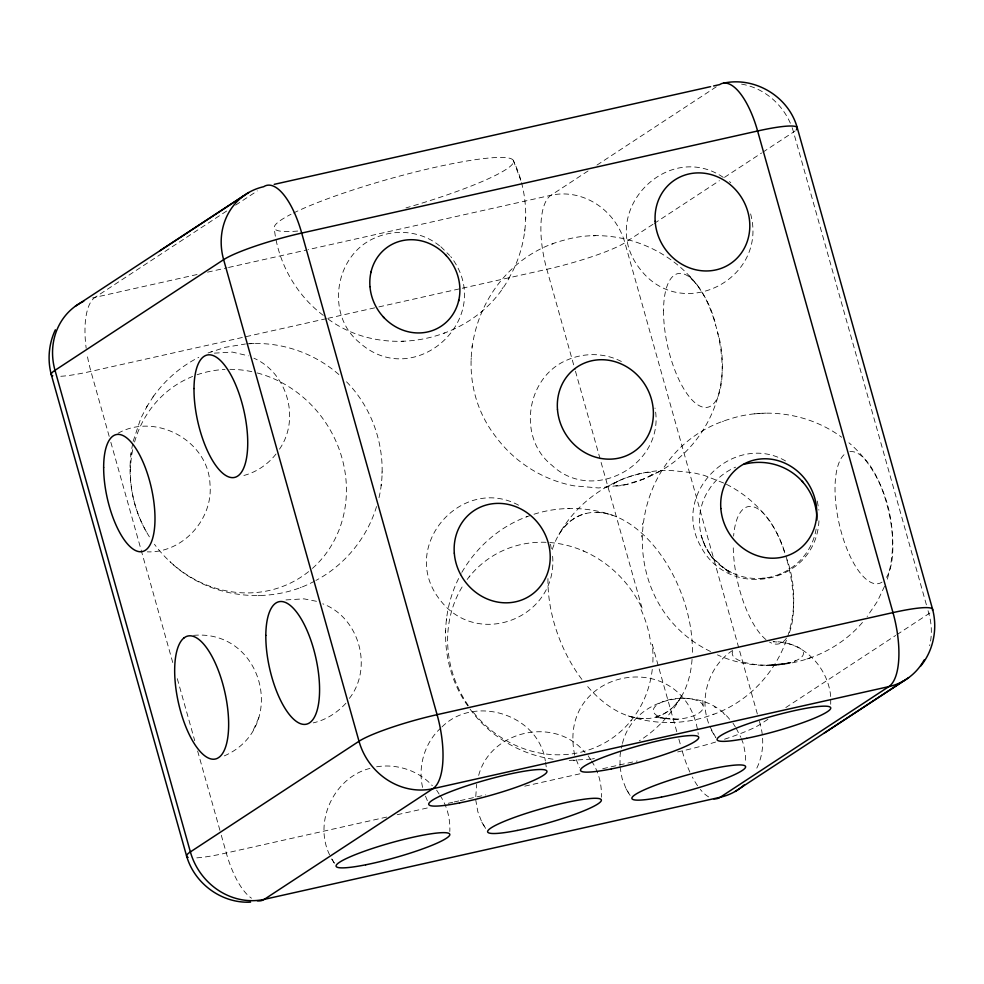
<?xml version="1.0" encoding="UTF-8"?>
<svg xmlns="http://www.w3.org/2000/svg" width="984" height="984" viewBox="0 0 984 984"><rect width="100%" height="100%" fill="white"/><g stroke="black" fill="none" stroke-linecap="round" stroke-linejoin="round"><path stroke-width="0.74" stroke-dasharray="4.92 3.69" d="M619.994 765.294L620.104 754.999L622.159 744.888M475.764 796.573L476.65 784.383M552.614 556.243C557.854 617.768 477.72 649.415 440.143 600.068C397.511 546.551 462.492 473.501 519.577 505.751M818.946 520.831C815.896 584.459 728.271 601.753 700.054 545.136C670.596 490.29 737.471 429.11 788.602 462.849M146.333 531.717C131.155 505.075 126.382 472.886 132.877 442.935M379 497.695C388.828 455.653 375.273 409.233 344.056 379.369M467.855 705.971C440.598 667.976 438.311 614.373 461.152 573.746M626.291 484.546L598.579 487.966L574.041 485.838C543.414 480.155 515.407 462.738 496.637 437.855L495.665 436.564C442.234 367.647 480.782 261.683 563.586 240.305C626.033 221.695 701.26 260.342 715.749 325.397M508.507 278.829C529.49 243.602 531.397 198.042 513.574 161.093M710.571 651.519C610.793 603.401 623.364 451.262 728.996 419.27C766.548 406.81 809.844 413.723 841.664 437.228M130.036 467.302L130.159 465.666M130.934 455.051L131.044 453.464M381.091 485.653L381.214 484.079M381.976 473.464L382.099 471.816M445.518 632.318L445.641 630.683M446.416 620.055L446.527 618.481M471.115 359.578L471.238 357.942M472 347.327L472.123 345.753M524.743 231.302L524.853 229.727M525.628 219.1L525.751 217.464M641.63 536.981L641.74 535.345M642.515 524.73L642.626 523.144M224.303 755.884C288.718 727.742 263.306 628.801 193.294 635.393M887.31 579.145C901.27 532.024 887.076 474.928 848.946 442.788M133.135 441.422L140.823 418.262L147.28 405.937M376.552 506.526C367.118 537.842 344.806 565.087 315.925 580.437M478.667 775.392C490.635 730.042 555.529 716.057 584.963 752.502M622.454 743.449C633.782 696.303 702.01 681.937 731.014 721.075M884.554 586.267L877.359 601.433L867.138 616.55M253.368 729.968L258.915 717.422M680.338 698.197L681.272 696.709L676.303 703.658L670.547 709.366M152.95 397.081C164.697 380.414 180.527 366.478 198.793 357.34M146.358 407.376L153.775 395.789M328.127 319.062C385.888 361.436 476.035 340.968 509.429 277.402M502.012 288.976L502.836 287.697M461.84 572.38C476.945 546.132 501.582 524.964 530.487 515.456M681.272 696.709C671.1 714.495 656.66 729.796 639.379 740.804M276 454.042C267.992 464.313 256.553 472.136 243.897 475.469M279.493 449.147C300.44 419.024 287.5 372.961 253.897 358.201M349.394 698.369C373.354 667.681 359.246 617.497 322.777 603.807M469.122 576.944L469.848 576.034M631.445 720.153L630.756 721.001M862.464 622.442C827.753 663.081 766.142 677.09 717.434 654.864M345.901 703.265C337.168 712.748 325.864 720.054 313.219 722.871M440.918 727.914C424.682 742.526 417.622 766.499 422.665 787.68M442.013 726.893C474.669 694.274 538.666 714.569 545.321 760.964M732.637 650.449C708.911 665.774 698.468 698.714 709.218 724.851M226.664 211.007L95.079 297.353A63.074 57.81 56.7 0 0 90.024 298.742M235.607 205.139L257.316 190.896M588.026 170.97L550.978 195.275L308.029 249.665M596.968 165.091L718.332 85.46M652.982 224.278L624.889 242.716A63.074 8.229 -15.7 0 1 546.821 269.308L461.336 288.447M654.262 223.429L719.415 180.687M724.531 177.329L761.579 153.024M762.858 152.176L793.51 132.065A63.074 8.229 -15.7 0 0 795.183 130.872M767.926 719.292L760.251 724.322A63.074 8.229 -15.7 0 1 724.003 739.39M785.81 707.558L895.674 635.467M896.953 634.619L928.884 613.672A63.074 8.229 -15.7 0 0 930.556 612.478M667.927 711.37L662.343 714.667L654.348 717.533M723.658 483.021L704.236 475.395L693.413 472.775L670.264 470.413C625.197 469.442 581.027 495.05 559.047 534.312C564.988 524.324 574.508 516.169 585.972 513.488M648.911 476.563C703.646 453.661 735.269 388.483 717.373 331.583M118.043 433.267C155.275 412.21 208.288 440.414 209.986 484.079C213.43 519.158 182.643 553.229 147.305 551.852M314.634 581.113C268.78 606.082 207.649 598.063 169.974 561.667M605.923 487.178L620.892 479.835M659.993 471.115L645.024 478.458L626.427 484.522M780.57 573.807L779.193 574.373M795.453 660.817L794.248 661.285M208.03 352.973L225.41 347.291L245.447 343.994M643.647 718.664L634.557 717.607L627.484 715.651C653.302 724.507 682.035 724.95 707.951 716.241C774.014 695.897 810.902 620.941 785.81 556.231M806.831 659.022L812.821 656.906M210.908 351.903L211.929 351.534M551.975 244.18L552.996 243.823M443.858 333.232L444.879 332.875M722.49 421.57L723.511 421.213M300.218 587.583L301.227 587.227M526.391 516.908L527.412 516.551M712.92 714.47L713.929 714.113M533.98 514.238C559.49 506.12 587.546 506.686 612.835 515.37M369.959 768.406C334.007 777.385 313.133 821.886 329.812 855.28M625.812 484.657L626.919 484.399M197.058 274.524L95.079 297.353A63.074 23.825 77.4 0 0 86.174 348.25M207.55 272.162L227.046 267.808M228.546 267.464L306.528 250.01M326.368 318.668L90.922 371.386A63.074 8.229 -15.7 0 1 59.716 376.331M327.869 318.324L377.352 307.254M378.852 306.91L459.836 288.779M386.749 817.064L226.295 852.993A63.074 8.229 -15.7 0 1 195.09 857.937M397.253 814.703L428.741 807.655M448.237 803.288L452.738 802.28M454.239 801.948L458.741 800.939M460.241 800.607L485.739 794.9M524.73 786.167L580.216 773.744M602.712 768.713L637.201 760.989M677.693 751.924L682.195 750.915A63.074 8.229 -15.7 0 0 715.602 742.047M214.364 353.145L232.335 352.075L248.374 355.839M286 599.92L303.982 598.85L317.254 601.445M592.343 758.922L594.385 758.516M786.278 663.474L790.275 662.736L779.303 664.667L766.696 665.27L776.77 664.827M591.359 759.107L567.645 760.521M781.665 664.261L790.509 662.749L767.987 665.369M376.614 766.807C396.786 763.473 418.594 770.521 432.357 785.749M765.171 578.002L760.976 578.408M246.799 343.908C280.268 341.054 314.597 352.887 339.603 375.199M249.85 343.711L254.13 343.441M754.31 413.846L765.712 413.12M769.586 665.369L780.989 664.63M593.315 235.828L595.209 235.717M401.656 341.337L403.551 341.214M567.719 508.568L569.613 508.445M258.005 595.689L259.899 595.566M670.707 722.576L672.601 722.453M573.487 760.694L575.382 760.583M672.65 719.181L679.723 719.513L656.426 717.447L665.578 718.505M596.673 512.356L602.282 512.812M553.069 759.205C519.441 754.482 487.978 735.245 468.741 707.213M605.763 513.414L609.293 514.275M621.371 361.497C604.852 352.862 584.681 352.469 567.645 359.812C526.489 376.294 516.711 437.474 551.852 465.235C593.537 504.657 665.897 463.931 654.987 408.053M582.897 550.72L584.016 551.212M731.407 572.491L728.062 570.695M726.438 484.3C754.359 498.384 776.819 523.39 785.084 553.82A70.331 26.568 77.4 0 0 754.298 507.104A70.331 26.568 77.4 0 0 733.609 536.096M723.24 177.354C666.746 139.039 596.009 213.725 640.092 269.099C681.629 323.638 768.947 278.792 750.423 213.208M439.577 245.84C421.988 231.388 396.49 228.546 375.79 237.575C334.634 254.056 324.868 315.237 359.996 342.998C415.445 392.149 497.338 316.75 450.697 256.529M729.439 181.634L730.792 182.643M440.82 246.701L449.639 255.434M723.634 713.572L725.011 714.593M714.31 706.733L715.491 707.619M323.269 315.36C295.741 294.634 277.734 262.162 274.216 227.894M719.07 564.287L729.23 572.504L711.776 557.055L707.029 549.625M715.097 560.474L711.776 557.055L705.466 546.833L701.1 535.444L703.548 542.405M692.367 279.567L688.283 274.954L697.226 285.053M588.161 755.81L590.646 759.685M591.482 760.976C598.69 771.481 601.937 784.519 601.347 797.188M436.625 790.164L439.11 794.039M439.946 795.33C447.142 805.834 450.401 818.872 449.799 831.541M733.019 723.228L735.368 726.967M736.143 728.221L740.854 737.324M709.722 726.167L715.614 737.25M619.981 766.77L622.072 778.344L626.107 788.873L630.486 796.007M475.69 799.635L477.83 811.714L481.853 822.243L486.231 829.377M331.78 858.983L334.695 863.731M711.235 730.116L715.921 737.766M626.107 788.873L630.006 795.244M481.853 822.243L485.764 828.614M331.879 859.143L334.228 862.968M576.12 759.439L579.514 767.581M425.469 796.13L427.733 801.554M741.382 738.689L743.51 744.175L745.564 755.269L745.589 763.818M513.291 160.331L520.77 180.306M926.399 604.803L793.51 132.065A63.074 57.81 56.7 0 0 792.095 127.6M928.06 610.707L928.884 613.672A63.074 57.81 56.7 0 1 929.646 645.738M757.348 713.978L624.889 242.716A63.074 57.81 56.7 0 0 550.978 195.275A63.074 23.825 77.4 0 0 546.821 269.308L575.05 369.775M759.427 721.37L760.251 724.322A63.074 57.81 56.7 0 1 755.528 770.62M575.468 371.251L642.331 609.108A108.953 99.864 56.7 0 0 467.154 579.478M676.783 731.69L652.281 644.495A108.953 99.864 56.7 0 1 652.749 664.089M678.862 739.082L680.94 746.475M109.187 436.379L90.922 371.386A63.074 23.825 77.4 0 1 87.072 354.289M110.848 442.296L173.553 665.369M177.292 678.665L194.734 740.706M197.636 751.05L220.896 833.78M221.302 835.256L226.295 852.993A63.074 23.825 77.4 0 0 251.486 898.207M830.693 696.512C828.196 667.607 803.141 640.621 773.092 641.728A35.608 11.82 -0.1 0 1 802.846 655.516A35.608 11.82 -0.1 0 1 760.042 664.938A35.608 11.82 -0.1 0 1 733.4 650.436M817.286 501.077L818.885 510.13M550.474 544.177L551.274 548.703M574.717 755.208C556.009 666.685 686.623 644.643 698.259 734.384M545.554 762.44L546.243 766.88M702.81 700.387L703.216 707.828M830.693 699.353L830.717 705.061M741.592 84.12A63.074 57.81 56.7 0 1 790.361 123.234M652.269 669.391A108.953 99.864 56.7 0 1 579.834 752.44A108.953 99.864 56.7 0 1 471.853 710.411M468.322 705.565A108.953 99.864 56.7 0 1 463.501 584.754M641.027 609.662A108.855 98.412 58.9 0 1 650.904 644.545M708.615 796.905A63.074 23.825 77.4 0 1 700.325 789.426M697.57 785.761A63.074 23.825 77.4 0 1 692.318 777.016M689.895 772.096A63.074 23.825 77.4 0 1 682.195 750.915M293.478 213.036A124.267 16.224 -15.7 0 1 496.084 157.526A124.267 16.224 -15.7 0 1 405.925 207.931M297.697 231.055A124.267 16.224 -15.7 0 1 291.055 214.254M308.607 571.63A114.587 105.03 56.7 0 1 154.439 544.25M149.396 536.846A114.587 105.03 56.7 0 1 132.766 449.405M134.562 442.062A114.587 105.03 56.7 0 1 192.618 376.442M197.046 374.781A114.587 105.03 56.7 0 1 225.053 369.443M229.875 369.332A114.587 105.03 56.7 0 1 252.433 371.792M257.23 372.948A114.587 105.03 56.7 0 1 341.965 457.954A114.587 105.03 56.7 0 1 312.223 568.592M882.045 582.11A67.502 25.498 77.4 0 1 841.381 532.479A67.502 25.498 77.4 0 1 845.822 453.255M849.893 451.681A67.502 25.498 77.4 0 1 886.498 502.873A67.502 25.498 77.4 0 1 885.588 578.69M786.499 638.062A70.331 26.568 77.4 0 1 769.5 642.06M765.97 639.6A70.331 26.568 77.4 0 1 733.24 545.321M786.893 559.834A70.331 26.568 77.4 0 1 789.242 632.872M692.059 659.378A107.834 65.042 68.6 0 1 585.738 684.286M581.876 679.403A107.834 65.042 68.6 0 1 547.977 577.51M552.344 549.429A107.834 65.042 68.6 0 1 634.495 527.252A107.834 65.042 68.6 0 1 692.306 655M816.142 529.011A58.917 57.859 -26.7 0 1 739.513 575.751A58.917 57.859 -26.7 0 1 706.278 494.091L710.62 487.129A58.917 57.859 -26.7 0 1 735.626 467.166M623.499 485.137A20.516 3.493 -17 0 0 652.601 473.255A20.516 3.493 -17 0 0 622.774 479.036A20.516 3.493 -17 0 0 623.499 485.137M663.536 310.452A68.462 25.867 77.4 0 0 707.225 407.339A68.462 25.867 77.4 0 0 707.865 303.441A68.462 25.867 77.4 0 0 663.536 310.452M665.369 718.468A25.067 10.32 -4.9 0 0 703.302 707.164A25.067 10.32 -4.9 0 0 666.291 700.485A25.067 10.32 -4.9 0 0 665.369 718.468"/><path stroke-width="1.48" d="M370.87 272.617L371.128 271.486M458.802 300.034L458.544 301.166M55.362 329.812C48.782 343.687 47.33 359.664 51.254 374.51L186.628 856.117C194.512 883.632 221.794 903.644 250.563 902.131M920.704 666.07C933.435 650.547 937.703 628.813 932.648 609.477L797.274 127.871C788.836 96.789 755.183 76.383 723.72 83.111M75.288 306.27L243.921 195.619M159.605 250.945L248.681 192.532M735.22 791.444L908.613 677.705M824.297 733.031L903.853 680.793M274.204 184.352L710.608 86.641M713.609 85.965L719.611 84.624A63.074 23.825 77.4 0 1 757.606 130.995L892.98 612.601A63.074 23.825 77.4 0 1 888.823 686.623L720.19 797.274A63.074 23.825 77.4 0 1 713.732 798.762M445.518 254.831L446.355 255.717M384.154 317.82L383.329 316.934M801.8 480.918L803.215 482.517M257.328 900.754A63.074 23.825 77.4 0 0 264.29 899.351L720.19 797.274A63.074 57.81 56.7 0 0 744.47 784.691M924.161 659.969A63.074 57.81 56.7 0 1 888.823 686.623L432.923 788.701L264.29 899.351A63.074 57.81 56.7 0 1 190.379 851.91L55.006 370.316A63.074 57.81 56.7 0 1 83.726 301.252M188.141 857.408A63.074 8.229 -15.7 0 1 190.379 851.91L359.012 741.26A63.074 8.229 -15.7 0 1 437.081 714.667L892.98 612.601A63.074 8.229 -15.7 0 1 932.488 610.351M52.767 375.802A63.074 8.229 -15.7 0 1 55.006 370.316L223.639 259.665A63.074 8.229 -15.7 0 1 301.707 233.073L757.606 130.995A63.074 8.229 -15.7 0 1 796.4 129.765M816.904 520.204A58.917 57.859 -26.7 0 0 781.554 466.822A58.917 57.859 -26.7 0 0 752.12 462.775A58.917 57.859 -26.7 0 0 743.732 464.374M184.033 637.89L183.91 637.989A63.001 23.801 77.4 0 0 180.601 711.334A63.001 23.801 77.4 0 0 217.698 758.16L219.407 757.028A63.001 23.801 77.4 0 0 222.716 683.696A63.001 23.801 77.4 0 0 185.632 636.857L184.033 637.89M437.081 714.667L301.707 233.073A63.074 23.825 77.4 0 0 263.712 186.702A63.074 57.81 56.7 0 0 223.639 259.665L359.012 741.26A63.074 57.81 56.7 0 0 432.923 788.701A63.074 23.825 77.4 0 0 437.081 714.667M103.652 467.425A59.913 22.632 77.4 0 0 142.126 551.606A59.913 22.632 77.4 0 0 142.213 460.204A59.913 22.632 77.4 0 0 103.652 467.425M193.996 388.532A62.73 23.702 77.4 0 0 233.909 477.548A62.73 23.702 77.4 0 0 234.709 382.579A62.73 23.702 77.4 0 0 193.996 388.532M265.815 635.381A62.742 23.702 77.4 0 0 305.803 724.31A62.742 23.702 77.4 0 0 306.491 629.194A62.742 23.702 77.4 0 0 265.815 635.381M369.972 286.639A47.785 43.8 56.7 0 0 440.647 326.553A47.785 43.8 56.7 0 0 433.907 245.791A47.785 43.8 56.7 0 0 369.972 286.639M454.3 553.143A50.959 46.715 56.7 0 0 529.466 596.144A50.959 46.715 56.7 0 0 522.775 510.019A50.959 46.715 56.7 0 0 454.3 553.143M557.473 409.479A50.959 46.715 56.7 0 0 632.638 452.48A50.959 46.715 56.7 0 0 625.947 366.356A50.959 46.715 56.7 0 0 557.473 409.479M655.159 221.191A50.27 46.076 56.7 0 0 728.726 264.77A50.27 46.076 56.7 0 0 723.424 179.838A50.27 46.076 56.7 0 0 655.159 221.191M720.841 508.531A50.959 46.715 56.7 0 0 796.007 551.532A50.959 46.715 56.7 0 0 789.316 465.42A50.959 46.715 56.7 0 0 720.841 508.531M365.691 864.801A59.003 7.7 -15.7 0 0 449.811 834.395A59.003 7.7 -15.7 0 0 363.453 851.566A59.003 7.7 -15.7 0 0 365.691 864.801M459.54 802.907A61.303 7.995 -15.7 0 0 546.932 771.308A61.303 7.995 -15.7 0 0 457.216 789.156A61.303 7.995 -15.7 0 0 459.54 802.907M611.335 768.934A61.303 7.995 -15.7 0 0 698.726 737.336A61.303 7.995 -15.7 0 0 609.01 755.183A61.303 7.995 -15.7 0 0 611.335 768.934M746.598 738.308A59.003 7.7 -15.7 0 0 830.73 707.902A59.003 7.7 -15.7 0 0 744.371 725.085A59.003 7.7 -15.7 0 0 746.598 738.308M661.469 797.077A59.003 7.7 -15.7 0 0 745.601 766.671A59.003 7.7 -15.7 0 0 659.243 783.842A59.003 7.7 -15.7 0 0 661.469 797.077M517.227 830.447A59.003 7.7 -15.7 0 0 601.347 800.041A59.003 7.7 -15.7 0 0 514.989 817.212A59.003 7.7 -15.7 0 0 517.227 830.447"/></g></svg>
